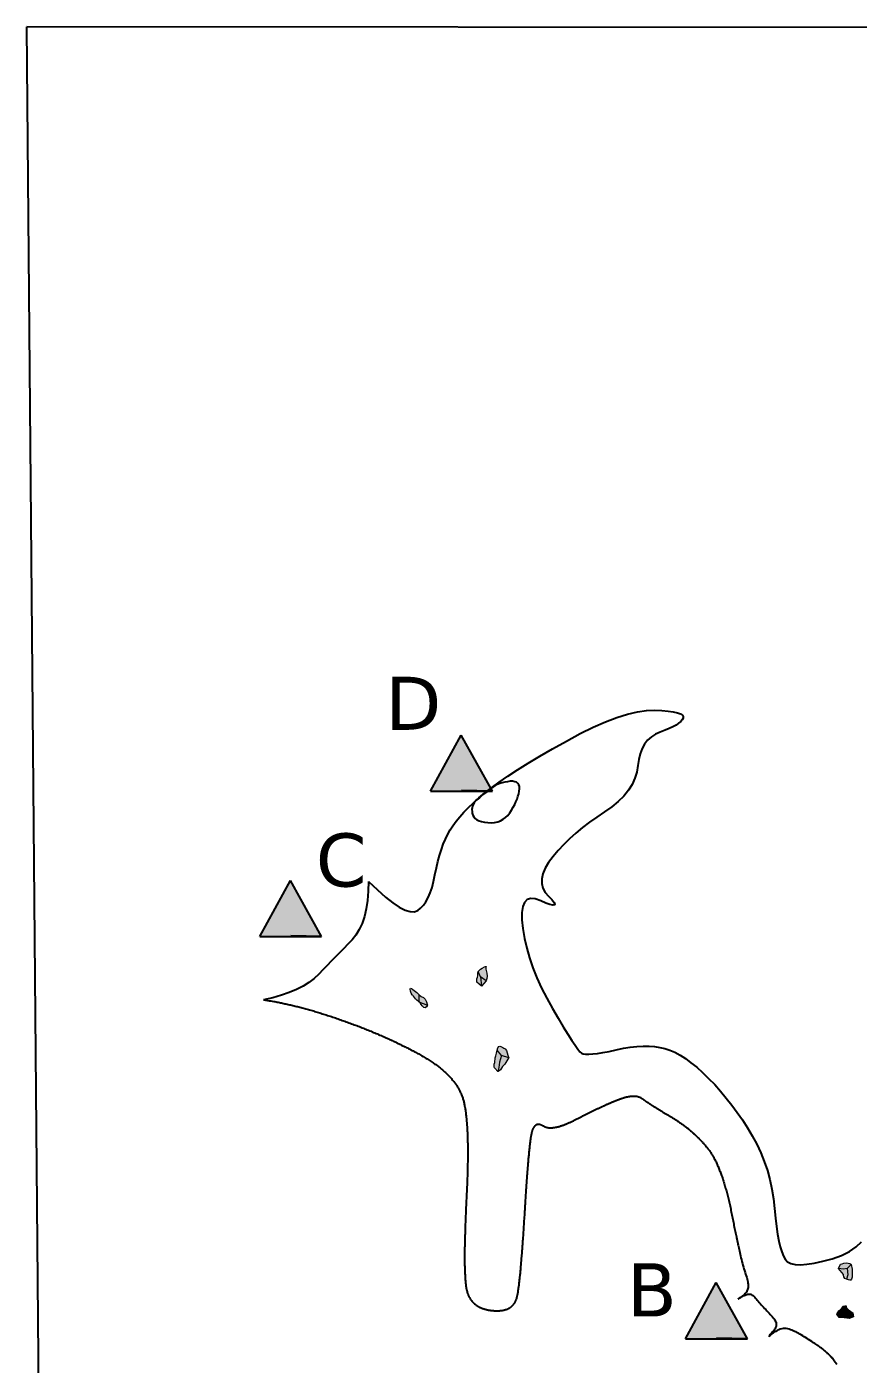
# Model space of a CAD drawing. Header units: metres. Extents: x -1178 to 134, y -250 to 398.
# Drawn here: x -965.2 to -871.3, y 247 to 398 of the extents above; entities that cross this region are included whole.
import ezdxf

# ---------------------------------------------------------------- set-up
doc = ezdxf.new("R2010")
doc.units = ezdxf.units.M
doc.header["$MEASUREMENT"] = 0
for name, color, linetype in [('Espace Papier - Cadre Visible', 250, 'Continuous'), ('Topo Dessin - Entrées', 250, 'Continuous'), ('Topo Dessin - Galeries', 10, 'Continuous'), ('Topo Dessin - Puits', 248, 'Continuous'), ('Topo Dessin - Spéléothèmes', 26, 'Continuous')]:
    doc.layers.add(name, color=color, linetype=linetype)
doc.styles.add('PUITS', font='WINGDNG3.TTF')
doc.linetypes.add('PUITS_2', pattern='A,0.6,["p",PUITS,S=1,R=0,X=-0.4,Y=0],0.6', length=1.2)
doc.linetypes.add('RESSAUT_1-', pattern='A,0.5,[137,SpeleoPuits.shx,S=1,R=0,X=0,Y=0],0.5', length=1)

# ---------------------------------------------------------------- blocks, each defined once
blk = doc.blocks.new('*U111')
at = {"layer": 'Topo Dessin - Spéléothèmes'}
h = blk.add_hatch(color=255, dxfattribs=at)
h.dxf.hatch_style = 2
edge = h.paths.add_edge_path()
edge.add_spline(control_points=[(-0.11, 1.18), (-0.53, 0.75), (-1.07, 0.53), (-1.18, 0.11), (-1.28, -0.32), (-1.28, -0.32), (-1.28, -0.64), (-1.28, -0.96), (-1.18, -1.07), (-0.53, -0.96), (0.11, -0.86), (0.86, -0.75), (0.86, -0.75), (0.86, -0.75), (1.39, -0.53), (1.71, -0.53), (2.03, -0.53), (2.25, -0.21), (2.25, -0.21), (2.25, -0.21), (2.57, 0.43), (2.57, 0.43), (2.57, 0.43), (2.25, 0.75), (1.82, 0.75), (1.39, 0.75), (1.18, 1.07), (0.75, 1.07), (0.32, 1.07), (-0.11, 1.18), (-0.11, 1.18)], knot_values=[0, 0, 0, 0, 1, 1, 1, 2, 2, 2, 3, 3, 3, 4, 4, 4, 5, 5, 5, 6, 6, 6, 7, 7, 7, 8, 8, 8, 9, 9, 9, 10, 10, 10, 10], degree=3, periodic=0)
at = {"layer": 'Topo Dessin - Spéléothèmes', "lineweight": 5}
for points in [[(0, 0), (-0.53, -0.96)], [(-0.11, 1.18), (0, 0), (1.07, 0.11), (1.93, 0.32), (2.57, 0.43)]]:
    blk.add_lwpolyline(points, dxfattribs=at)
at = {"layer": 'Topo Dessin - Spéléothèmes', "lineweight": 9}
blk.add_open_spline([(-0.11, 1.18), (-0.53, 0.75), (-1.07, 0.53), (-1.18, 0.11), (-1.28, -0.32), (-1.28, -0.32), (-1.28, -0.64), (-1.28, -0.96), (-1.18, -1.07), (-0.53, -0.96), (0.11, -0.86), (0.86, -0.75), (0.86, -0.75), (0.86, -0.75), (1.39, -0.53), (1.71, -0.53), (2.03, -0.53), (2.25, -0.21), (2.25, -0.21), (2.25, -0.21), (2.57, 0.43), (2.57, 0.43), (2.57, 0.43), (2.25, 0.75), (1.82, 0.75), (1.39, 0.75), (1.18, 1.07), (0.75, 1.07), (0.32, 1.07), (-0.11, 1.18), (-0.11, 1.18)], degree=3, knots=[0, 0, 0, 0, 1, 1, 1, 2, 2, 2, 3, 3, 3, 4, 4, 4, 5, 5, 5, 6, 6, 6, 7, 7, 7, 8, 8, 8, 9, 9, 9, 10, 10, 10, 10], dxfattribs=at)
blk = doc.blocks.new('*U112')
at = {"layer": 'Topo Dessin - Spéléothèmes'}
h = blk.add_hatch(color=255, dxfattribs=at)
h.dxf.hatch_style = 2
edge = h.paths.add_edge_path()
edge.add_spline(control_points=[(0.46, 1.38), (0.46, 1.38), (-0.39, 0.74), (-0.39, 0.31), (-0.39, -0.12), (-0.71, -0.97), (-0.71, -0.97), (-0.71, -0.97), (-0.93, -1.72), (-0.93, -1.72), (-0.93, -1.72), (-1.14, -2.26), (-0.82, -2.15), (-0.5, -2.04), (-0.07, -1.4), (-0.07, -1.4), (-0.07, -1.4), (0.03, -1.08), (0.25, -0.76), (0.46, -0.44), (0.57, 0.2), (0.57, 0.2), (0.57, 0.2), (0.89, 0.52), (1, 0.95), (1.1, 1.38), (0.46, 1.38), (0.46, 1.38)], knot_values=[0, 0, 0, 0, 1, 1, 1, 2, 2, 2, 3, 3, 3, 4, 4, 4, 5, 5, 5, 6, 6, 6, 7, 7, 7, 8, 8, 8, 9, 9, 9, 9], degree=3, periodic=0)
at = {"layer": 'Topo Dessin - Spéléothèmes', "lineweight": 5}
blk.add_lwpolyline([(-0.57, -0.56), (0.5, -0.1), (0.46, 1.38)], dxfattribs=at)
at = {"layer": 'Topo Dessin - Spéléothèmes', "lineweight": 9}
blk.add_open_spline([(0.46, 1.38), (0.46, 1.38), (-0.39, 0.74), (-0.39, 0.31), (-0.39, -0.12), (-0.71, -0.97), (-0.71, -0.97), (-0.71, -0.97), (-0.93, -1.72), (-0.93, -1.72), (-0.93, -1.72), (-1.14, -2.26), (-0.82, -2.15), (-0.5, -2.04), (-0.07, -1.4), (-0.07, -1.4), (-0.07, -1.4), (0.03, -1.08), (0.25, -0.76), (0.46, -0.44), (0.57, 0.2), (0.57, 0.2), (0.57, 0.2), (0.89, 0.52), (1, 0.95), (1.1, 1.38), (0.46, 1.38), (0.46, 1.38)], degree=3, knots=[0, 0, 0, 0, 1, 1, 1, 2, 2, 2, 3, 3, 3, 4, 4, 4, 5, 5, 5, 6, 6, 6, 7, 7, 7, 8, 8, 8, 9, 9, 9, 9], dxfattribs=at)
blk = doc.blocks.new('*U115')
at = {"layer": 'Topo Dessin - Spéléothèmes'}
h = blk.add_hatch(color=255, dxfattribs=at)
h.dxf.hatch_style = 2
edge = h.paths.add_edge_path()
edge.add_spline(control_points=[(-0.21, 0.75), (-0.21, 0.75), (-0.86, 0.32), (-0.86, 0.32), (-0.86, 0.32), (-0.96, -0.11), (-0.75, -0.53), (-0.53, -0.96), (-0.21, -1.28), (-0.21, -1.28), (-0.21, -1.28), (0.53, -1.28), (0.53, -1.28), (0.53, -1.28), (1.07, -0.21), (1.07, -0.21), (1.07, -0.21), (1.71, 0.11), (1.6, 0.53), (1.5, 0.96), (1.6, 1.28), (1.28, 1.28), (0.96, 1.28), (0.11, 0.86), (0.11, 0.86), (0.11, 0.86), (-0.21, 0.75), (-0.21, 0.75)], knot_values=[0, 0, 0, 0, 1, 1, 1, 2, 2, 2, 3, 3, 3, 4, 4, 4, 5, 5, 5, 6, 6, 6, 7, 7, 7, 8, 8, 8, 9, 9, 9, 9], degree=3, periodic=0)
at = {"layer": 'Topo Dessin - Spéléothèmes', "lineweight": 5}
for points in [[(-0.86, 0.32), (0, 0), (0.86, 0.43), (1.6, 0.53)], [(0, 0), (0.32, -0.53), (0.53, -1.28)]]:
    blk.add_lwpolyline(points, dxfattribs=at)
at = {"layer": 'Topo Dessin - Spéléothèmes', "lineweight": 9}
blk.add_open_spline([(-0.21, 0.75), (-0.21, 0.75), (-0.86, 0.32), (-0.86, 0.32), (-0.86, 0.32), (-0.96, -0.11), (-0.75, -0.53), (-0.53, -0.96), (-0.21, -1.28), (-0.21, -1.28), (-0.21, -1.28), (0.53, -1.28), (0.53, -1.28), (0.53, -1.28), (1.07, -0.21), (1.07, -0.21), (1.07, -0.21), (1.71, 0.11), (1.6, 0.53), (1.5, 0.96), (1.6, 1.28), (1.28, 1.28), (0.96, 1.28), (0.11, 0.86), (0.11, 0.86), (0.11, 0.86), (-0.21, 0.75), (-0.21, 0.75)], degree=3, knots=[0, 0, 0, 0, 1, 1, 1, 2, 2, 2, 3, 3, 3, 4, 4, 4, 5, 5, 5, 6, 6, 6, 7, 7, 7, 8, 8, 8, 9, 9, 9, 9], dxfattribs=at)
blk = doc.blocks.new('*U118')
at = {"layer": 'Topo Dessin - Spéléothèmes'}
h = blk.add_hatch(color=255, dxfattribs=at)
h.dxf.hatch_style = 2
edge = h.paths.add_edge_path()
edge.add_spline(control_points=[(0.21, 1.07), (-0.21, 1.07), (-0.86, 0.86), (-1.28, 0.43), (-1.71, 0), (-2.14, 0.43), (-1.71, 0), (-1.28, -0.43), (-0.96, -0.64), (-0.64, -0.64), (-0.32, -0.64), (-0.11, -0.43), (0.21, -0.43), (0.53, -0.43), (0.96, -0.21), (0.96, -0.21), (0.96, -0.21), (1.28, 0.75), (1.28, 0.75), (1.28, 0.75), (0.21, 1.07), (0.21, 1.07)], knot_values=[0, 0, 0, 0, 1, 1, 1, 2, 2, 2, 3, 3, 3, 4, 4, 4, 5, 5, 5, 6, 6, 6, 7, 7, 7, 7], degree=3, periodic=0)
at = {"layer": 'Topo Dessin - Spéléothèmes', "lineweight": 5}
for points in [[(0.21, 1.07), (0, 0), (-0.64, -0.64)], [(0, 0), (1.28, 0.75)]]:
    blk.add_lwpolyline(points, dxfattribs=at)
at = {"layer": 'Topo Dessin - Spéléothèmes', "color": 0, "lineweight": 5}
blk.add_lwpolyline([(0, 0), (0, 0)], dxfattribs=at)
at = {"layer": 'Topo Dessin - Spéléothèmes', "lineweight": 9}
blk.add_open_spline([(0.21, 1.07), (-0.21, 1.07), (-0.86, 0.86), (-1.28, 0.43), (-1.71, 0), (-2.14, 0.43), (-1.71, 0), (-1.28, -0.43), (-0.96, -0.64), (-0.64, -0.64), (-0.32, -0.64), (-0.11, -0.43), (0.21, -0.43), (0.53, -0.43), (0.96, -0.21), (0.96, -0.21), (0.96, -0.21), (1.28, 0.75), (1.28, 0.75), (1.28, 0.75), (0.21, 1.07), (0.21, 1.07)], degree=3, knots=[0, 0, 0, 0, 1, 1, 1, 2, 2, 2, 3, 3, 3, 4, 4, 4, 5, 5, 5, 6, 6, 6, 7, 7, 7, 7], dxfattribs=at)
blk = doc.blocks.new('*U121')
at = {"layer": 'Topo Dessin - Spéléothèmes'}
h = blk.add_hatch(color=255, dxfattribs=at)
h.dxf.hatch_style = 2
edge = h.paths.add_edge_path()
edge.add_spline(control_points=[(-0.43, 1.39), (-0.43, 1.39), (-0.53, 0.64), (-0.75, 0.21), (-0.96, -0.21), (-1.18, 0.21), (-0.96, -0.21), (-0.75, -0.64), (-0.43, -0.43), (-0.11, -0.64), (0.21, -0.86), (0.75, -0.86), (0.75, -0.86), (0.75, -0.86), (1.07, -0.32), (1.07, -0.32), (1.07, -0.32), (0.86, 0.43), (0.86, 0.43), (0.86, 0.43), (0.64, 1.18), (0.64, 1.18), (0.64, 1.18), (0.11, 1.71), (0.11, 1.71), (0.11, 1.71), (-0.43, 1.39), (-0.43, 1.39)], knot_values=[0, 0, 0, 0, 1, 1, 1, 2, 2, 2, 3, 3, 3, 4, 4, 4, 5, 5, 5, 6, 6, 6, 7, 7, 7, 8, 8, 8, 9, 9, 9, 9], degree=3, periodic=0)
at = {"layer": 'Topo Dessin - Spéléothèmes', "lineweight": 5}
for points in [[(-0.75, 0.21), (0, 0), (0.86, 0.43)], [(0, 0), (0.75, -0.86)]]:
    blk.add_lwpolyline(points, dxfattribs=at)
at = {"layer": 'Topo Dessin - Spéléothèmes', "lineweight": 9}
blk.add_open_spline([(-0.43, 1.39), (-0.43, 1.39), (-0.53, 0.64), (-0.75, 0.21), (-0.96, -0.21), (-1.18, 0.21), (-0.96, -0.21), (-0.75, -0.64), (-0.43, -0.43), (-0.11, -0.64), (0.21, -0.86), (0.75, -0.86), (0.75, -0.86), (0.75, -0.86), (1.07, -0.32), (1.07, -0.32), (1.07, -0.32), (0.86, 0.43), (0.86, 0.43), (0.86, 0.43), (0.64, 1.18), (0.64, 1.18), (0.64, 1.18), (0.11, 1.71), (0.11, 1.71), (0.11, 1.71), (-0.43, 1.39), (-0.43, 1.39)], degree=3, knots=[0, 0, 0, 0, 1, 1, 1, 2, 2, 2, 3, 3, 3, 4, 4, 4, 5, 5, 5, 6, 6, 6, 7, 7, 7, 8, 8, 8, 9, 9, 9, 9], dxfattribs=at)

msp = doc.modelspace()

# ---------------------------------------------------------------- hatches: boundary and pattern name
at = {"layer": 'Topo Dessin - Entrées'}
h = msp.add_hatch(color=256, dxfattribs=at)
h.dxf.hatch_style = 1
h.paths.add_polyline_path([(-919.59, 311.69), (-912.59, 311.69), (-916.12, 318.02)])
h = msp.add_hatch(color=256, dxfattribs=at)
h.dxf.hatch_style = 1
h.paths.add_polyline_path([(-938.88, 295.28), (-931.88, 295.28), (-935.41, 301.61)])
h = msp.add_hatch(color=256, dxfattribs=at)
h.dxf.hatch_style = 1
h.paths.add_polyline_path([(-890.8, 249.87), (-883.8, 249.87), (-887.32, 256.2)])

# ---------------------------------------------------------------- linework, layer by layer
at = {"layer": 'Espace Papier - Cadre Visible'}
for p in [(-963.06, 154.29), (-660.49, 397.75)]:
    msp.add_line(p, (-965.19, 398.02), dxfattribs=at)
at = {"layer": 'Topo Dessin - Entrées'}
for p, q in [((-919.59, 311.69), (-916.12, 318.02)), ((-912.59, 311.69), (-916.12, 318.02)), ((-919.59, 311.69), (-912.59, 311.69)), ((-912.59, 311.69), (-916.09, 311.77)), ((-938.88, 295.28), (-935.41, 301.61)), ((-931.88, 295.28), (-935.41, 301.61)), ((-938.88, 295.28), (-931.88, 295.28)), ((-931.88, 295.28), (-935.38, 295.36)), ((-890.8, 249.87), (-887.32, 256.2)), ((-883.8, 249.87), (-887.32, 256.2)), ((-890.8, 249.87), (-883.8, 249.87)), ((-883.8, 249.87), (-887.3, 249.94))]:
    msp.add_line(p, q, dxfattribs=at)
at = {"layer": 'Topo Dessin - Galeries'}
for points in [[(-926.59, 301.51), (-925.59, 300.55), (-924.68, 299.74), (-923.85, 299.1), (-923.11, 298.61), (-922.46, 298.28), (-921.9, 298.1), (-921.42, 298.09), (-921.03, 298.23), (-920.7, 298.48), (-920.39, 298.81), (-920.11, 299.21), (-919.85, 299.68), (-919.62, 300.22), (-919.41, 300.83), (-919.23, 301.51), (-919.08, 302.26), (-918.92, 303.03), (-918.76, 303.76), (-918.57, 304.45), (-918.36, 305.11), (-918.14, 305.72), (-917.9, 306.29), (-917.64, 306.83), (-917.37, 307.32), (-917.06, 307.8), (-916.7, 308.3), (-916.29, 308.8), (-915.82, 309.32), (-915.31, 309.85), (-914.74, 310.39), (-914.12, 310.94), (-913.45, 311.5), (-912.7, 312.09), (-911.84, 312.72), (-910.86, 313.39), (-909.76, 314.1), (-908.55, 314.85), (-907.23, 315.65), (-905.79, 316.48), (-904.24, 317.36), (-902.67, 318.2), (-901.2, 318.93), (-899.82, 319.53), (-898.53, 320.03), (-897.33, 320.4), (-896.21, 320.66), (-895.2, 320.8), (-894.27, 320.83), (-893.44, 320.79), (-892.74, 320.73), (-892.16, 320.65), (-891.69, 320.55), (-891.35, 320.43), (-891.13, 320.29), (-891.03, 320.13), (-891.05, 319.95), (-891.16, 319.76), (-891.33, 319.56), (-891.56, 319.37), (-891.85, 319.17), (-892.21, 318.98), (-892.62, 318.78), (-893.1, 318.57), (-893.63, 318.37), (-894.17, 318.13), (-894.64, 317.83), (-895.06, 317.45), (-895.4, 317.01), (-895.69, 316.51), (-895.91, 315.93), (-896.07, 315.29), (-896.16, 314.59), (-896.27, 313.86), (-896.49, 313.15), (-896.81, 312.46), (-897.23, 311.8), (-897.76, 311.15), (-898.38, 310.53), (-899.11, 309.93), (-899.95, 309.35), (-900.81, 308.78), (-901.64, 308.19), (-902.42, 307.58), (-903.17, 306.96), (-903.87, 306.32), (-904.54, 305.66), (-905.17, 304.99), (-905.75, 304.31), (-906.26, 303.63), (-906.64, 302.99), (-906.89, 302.38), (-907.02, 301.8), (-907.02, 301.26), (-906.89, 300.75), (-906.64, 300.27), (-906.26, 299.83), (-905.89, 299.45), (-905.65, 299.16), (-905.55, 298.96), (-905.6, 298.85), (-905.78, 298.84), (-906.09, 298.91), (-906.55, 299.07), (-907.14, 299.33), (-907.75, 299.54), (-908.26, 299.58), (-908.67, 299.45), (-908.97, 299.14), (-909.17, 298.66), (-909.27, 298), (-909.27, 297.18), (-909.16, 296.18), (-908.97, 295.08), (-908.72, 293.98), (-908.4, 292.87), (-908.01, 291.75), (-907.56, 290.61), (-907.04, 289.47), (-906.46, 288.32), (-905.82, 287.16), (-905.17, 286.06), (-904.59, 285.09), (-904.08, 284.26), (-903.64, 283.56), (-903.26, 283), (-902.95, 282.57), (-902.71, 282.28), (-902.53, 282.11), (-902.35, 282.04), (-902.08, 282), (-901.72, 281.99), (-901.27, 282.02), (-900.74, 282.08), (-900.12, 282.18), (-899.41, 282.32), (-898.62, 282.49), (-897.8, 282.66), (-897.02, 282.79), (-896.28, 282.87), (-895.57, 282.91), (-894.9, 282.91), (-894.27, 282.86), (-893.67, 282.77), (-893.11, 282.64), (-892.56, 282.46), (-891.99, 282.21), (-891.4, 281.89), (-890.8, 281.5), (-890.17, 281.04), (-889.52, 280.52), (-888.86, 279.93), (-888.17, 279.27), (-887.49, 278.56), (-886.82, 277.82), (-886.18, 277.05), (-885.55, 276.25), (-884.95, 275.43), (-884.36, 274.57), (-883.8, 273.69), (-883.25, 272.77), (-882.74, 271.83), (-882.29, 270.86), (-881.89, 269.87), (-881.54, 268.86), (-881.26, 267.83), (-881.02, 266.76), (-880.85, 265.68), (-880.72, 264.57), (-880.62, 263.5), (-880.51, 262.54), (-880.38, 261.67), (-880.24, 260.9), (-880.08, 260.23), (-879.91, 259.67), (-879.72, 259.2), (-879.53, 258.84), (-879.26, 258.56), (-878.89, 258.37), (-878.39, 258.25), (-877.79, 258.22), (-877.07, 258.27), (-876.24, 258.4), (-875.29, 258.61), (-874.22, 258.9), (-873.18, 259.27), (-872.27, 259.71), (-871.52, 260.23), (-870.91, 260.82)], [(-938.45, 288.14), (-938.23, 288.1), (-938.01, 288.07), (-937.81, 288.04), (-937.63, 288.01), (-937.46, 287.98), (-937.3, 287.95), (-937.16, 287.93), (-937.03, 287.9), (-936.91, 287.88), (-936.79, 287.86), (-936.66, 287.83), (-936.54, 287.81), (-936.41, 287.78), (-936.29, 287.76), (-936.16, 287.73), (-936.04, 287.7), (-935.91, 287.68), (-935.78, 287.65), (-935.65, 287.62), (-935.52, 287.59), (-935.4, 287.56), (-935.26, 287.53), (-935.13, 287.5), (-935, 287.46), (-934.87, 287.43), (-934.74, 287.4), (-934.61, 287.37), (-934.47, 287.33), (-934.34, 287.3), (-934.2, 287.26), (-934.07, 287.23), (-933.93, 287.19), (-933.79, 287.15), (-933.66, 287.11), (-933.52, 287.08), (-933.38, 287.04), (-933.24, 287), (-933.1, 286.96), (-932.96, 286.92), (-932.82, 286.88), (-932.68, 286.83), (-932.53, 286.79), (-932.39, 286.75), (-932.25, 286.7), (-932.1, 286.66), (-931.96, 286.62), (-931.81, 286.57), (-931.67, 286.52), (-931.52, 286.48), (-931.37, 286.43), (-931.22, 286.38), (-931.07, 286.34), (-930.93, 286.29), (-930.78, 286.24), (-930.63, 286.19), (-930.47, 286.14), (-930.32, 286.09), (-930.17, 286.03), (-930.02, 285.98), (-929.87, 285.93), (-929.72, 285.88), (-929.56, 285.82), (-929.41, 285.77), (-929.26, 285.72), (-929.11, 285.66), (-928.96, 285.61), (-928.81, 285.55), (-928.65, 285.5), (-928.5, 285.44), (-928.36, 285.39), (-928.21, 285.33), (-928.06, 285.27), (-927.91, 285.22), (-927.76, 285.16), (-927.61, 285.11), (-927.47, 285.05), (-927.32, 284.99), (-927.17, 284.93), (-927.03, 284.88), (-926.88, 284.82), (-926.74, 284.76), (-926.59, 284.7), (-926.45, 284.64), (-926.3, 284.58), (-926.16, 284.52), (-926.02, 284.46), (-925.88, 284.4), (-925.73, 284.34), (-925.59, 284.28), (-925.45, 284.22), (-925.31, 284.16), (-925.17, 284.1), (-925.03, 284.04), (-924.89, 283.98), (-924.75, 283.92), (-924.61, 283.86), (-924.47, 283.79), (-924.34, 283.73), (-924.2, 283.67), (-924.06, 283.61), (-923.93, 283.54), (-923.79, 283.48), (-923.66, 283.42), (-923.52, 283.35), (-923.39, 283.29), (-923.25, 283.22), (-923.12, 283.16), (-922.98, 283.09), (-922.85, 283.03), (-922.72, 282.96), (-922.59, 282.9), (-922.46, 282.83), (-922.32, 282.77), (-922.19, 282.7), (-922.06, 282.63), (-921.93, 282.57), (-921.8, 282.5), (-921.67, 282.43), (-921.55, 282.36), (-921.42, 282.3), (-921.29, 282.23), (-921.16, 282.16), (-921.04, 282.09), (-920.91, 282.02), (-920.79, 281.95), (-920.67, 281.88), (-920.55, 281.81), (-920.43, 281.74), (-920.31, 281.67), (-920.19, 281.6), (-920.07, 281.53), (-919.96, 281.46), (-919.84, 281.39), (-919.73, 281.32), (-919.62, 281.25), (-919.51, 281.18), (-919.41, 281.11), (-919.3, 281.03), (-919.2, 280.96), (-919.09, 280.89), (-918.99, 280.82), (-918.89, 280.74), (-918.8, 280.67), (-918.7, 280.6), (-918.61, 280.52), (-918.51, 280.45), (-918.42, 280.38), (-918.33, 280.3), (-918.24, 280.23), (-918.15, 280.15), (-918.07, 280.08), (-917.99, 280), (-917.9, 279.93), (-917.82, 279.85), (-917.74, 279.78), (-917.66, 279.7), (-917.59, 279.62), (-917.51, 279.55), (-917.44, 279.47), (-917.37, 279.39), (-917.3, 279.32), (-917.23, 279.24), (-917.16, 279.16), (-917.1, 279.08), (-917.03, 279), (-916.97, 278.93), (-916.91, 278.85), (-916.85, 278.77), (-916.79, 278.69), (-916.74, 278.61), (-916.68, 278.53), (-916.63, 278.45), (-916.58, 278.37), (-916.53, 278.29), (-916.48, 278.21), (-916.43, 278.13), (-916.38, 278.05), (-916.34, 277.97), (-916.3, 277.89), (-916.26, 277.81), (-916.22, 277.72), (-916.18, 277.64), (-916.14, 277.56), (-916.11, 277.48), (-916.07, 277.4), (-916.04, 277.31), (-916.01, 277.22), (-915.98, 277.14), (-915.95, 277.05), (-915.92, 276.96), (-915.9, 276.86), (-915.87, 276.77), (-915.84, 276.67), (-915.82, 276.57), (-915.8, 276.47), (-915.77, 276.37), (-915.75, 276.26), (-915.73, 276.15), (-915.71, 276.04), (-915.69, 275.92), (-915.67, 275.8), (-915.65, 275.68), (-915.63, 275.55), (-915.61, 275.43), (-915.59, 275.3), (-915.58, 275.16), (-915.56, 275.03), (-915.55, 274.89), (-915.53, 274.75), (-915.52, 274.6), (-915.51, 274.45), (-915.49, 274.3), (-915.48, 274.15), (-915.47, 273.99), (-915.46, 273.83), (-915.45, 273.67), (-915.44, 273.51), (-915.43, 273.34), (-915.42, 273.17), (-915.41, 273), (-915.41, 272.82), (-915.4, 272.64), (-915.4, 272.46), (-915.39, 272.28), (-915.39, 272.09), (-915.38, 271.9), (-915.38, 271.7), (-915.38, 271.51), (-915.38, 271.31), (-915.38, 271.11), (-915.38, 270.9), (-915.38, 270.69), (-915.38, 270.48), (-915.38, 270.27), (-915.38, 270.06), (-915.38, 269.84), (-915.39, 269.61), (-915.39, 269.39), (-915.4, 269.16), (-915.4, 268.93), (-915.41, 268.7), (-915.42, 268.46), (-915.42, 268.22), (-915.43, 267.98), (-915.44, 267.74), (-915.45, 267.49), (-915.46, 267.24), (-915.47, 266.99), (-915.48, 266.73), (-915.49, 266.48), (-915.51, 266.22), (-915.52, 265.97), (-915.53, 265.72), (-915.54, 265.46), (-915.55, 265.21), (-915.57, 264.95), (-915.58, 264.7), (-915.59, 264.45), (-915.6, 264.21), (-915.61, 263.97), (-915.62, 263.73), (-915.63, 263.49), (-915.64, 263.26), (-915.65, 263.03), (-915.66, 262.8), (-915.66, 262.58), (-915.67, 262.36), (-915.68, 262.14), (-915.69, 261.93), (-915.69, 261.71), (-915.7, 261.51), (-915.7, 261.3), (-915.71, 261.1), (-915.71, 260.9), (-915.72, 260.71), (-915.72, 260.51), (-915.72, 260.32), (-915.73, 260.14), (-915.73, 259.96), (-915.73, 259.78), (-915.73, 259.6), (-915.73, 259.43), (-915.73, 259.26), (-915.73, 259.09), (-915.73, 258.93), (-915.73, 258.76), (-915.73, 258.61), (-915.73, 258.45), (-915.73, 258.3), (-915.73, 258.15), (-915.72, 258.01), (-915.72, 257.87), (-915.72, 257.73), (-915.71, 257.59), (-915.71, 257.46), (-915.7, 257.33), (-915.7, 257.2), (-915.69, 257.08), (-915.69, 256.96), (-915.68, 256.84), (-915.67, 256.73), (-915.66, 256.62), (-915.66, 256.51), (-915.65, 256.41), (-915.64, 256.31), (-915.63, 256.21), (-915.62, 256.11), (-915.61, 256.02), (-915.6, 255.93), (-915.59, 255.85), (-915.58, 255.76), (-915.57, 255.69), (-915.55, 255.61), (-915.54, 255.53), (-915.53, 255.46), (-915.51, 255.39), (-915.5, 255.32), (-915.48, 255.26), (-915.46, 255.19), (-915.45, 255.13), (-915.43, 255.07), (-915.41, 255.01), (-915.39, 254.95), (-915.37, 254.89), (-915.35, 254.83), (-915.32, 254.78), (-915.3, 254.72), (-915.27, 254.67), (-915.25, 254.61), (-915.22, 254.56), (-915.19, 254.51), (-915.16, 254.46), (-915.13, 254.41), (-915.1, 254.36), (-915.07, 254.31), (-915.04, 254.26), (-915, 254.21), (-914.97, 254.17), (-914.93, 254.12), (-914.89, 254.08), (-914.86, 254.04), (-914.82, 253.99), (-914.78, 253.95), (-914.74, 253.91), (-914.69, 253.87), (-914.65, 253.83), (-914.61, 253.8), (-914.56, 253.76), (-914.52, 253.72), (-914.47, 253.69), (-914.42, 253.65), (-914.37, 253.62), (-914.32, 253.59), (-914.27, 253.56), (-914.22, 253.53), (-914.17, 253.5), (-914.11, 253.47), (-914.06, 253.44), (-914, 253.41), (-913.95, 253.39), (-913.89, 253.36), (-913.83, 253.34), (-913.77, 253.31), (-913.71, 253.29), (-913.65, 253.27), (-913.59, 253.25), (-913.52, 253.23), (-913.46, 253.21), (-913.39, 253.19), (-913.33, 253.17), (-913.26, 253.16), (-913.19, 253.14), (-913.12, 253.13), (-913.05, 253.11), (-912.98, 253.1), (-912.91, 253.09), (-912.83, 253.08), (-912.76, 253.07), (-912.69, 253.06), (-912.61, 253.05), (-912.54, 253.04), (-912.47, 253.04), (-912.4, 253.03), (-912.32, 253.03), (-912.25, 253.02), (-912.18, 253.02), (-912.11, 253.02), (-912.04, 253.02), (-911.97, 253.02), (-911.9, 253.02), (-911.84, 253.03), (-911.77, 253.03), (-911.71, 253.04), (-911.64, 253.04), (-911.58, 253.05), (-911.52, 253.06), (-911.46, 253.07), (-911.4, 253.08), (-911.34, 253.09), (-911.29, 253.1), (-911.23, 253.12), (-911.18, 253.13), (-911.12, 253.15), (-911.07, 253.16), (-911.02, 253.18), (-910.97, 253.2), (-910.92, 253.22), (-910.87, 253.24), (-910.82, 253.26), (-910.77, 253.29), (-910.73, 253.31), (-910.68, 253.33), (-910.64, 253.36), (-910.59, 253.39), (-910.55, 253.42), (-910.51, 253.45), (-910.47, 253.48), (-910.43, 253.51), (-910.4, 253.54), (-910.36, 253.57), (-910.32, 253.61), (-910.29, 253.64), (-910.25, 253.68), (-910.22, 253.72), (-910.19, 253.76), (-910.16, 253.8), (-910.13, 253.84), (-910.1, 253.88), (-910.07, 253.92), (-910.05, 253.96), (-910.02, 254.01), (-910, 254.06), (-909.97, 254.1), (-909.95, 254.15), (-909.93, 254.2), (-909.91, 254.25), (-909.89, 254.3), (-909.87, 254.35), (-909.85, 254.41), (-909.84, 254.46), (-909.82, 254.52), (-909.81, 254.58), (-909.79, 254.63), (-909.78, 254.7), (-909.76, 254.76), (-909.75, 254.82), (-909.74, 254.89), (-909.73, 254.96), (-909.71, 255.03), (-909.7, 255.1), (-909.69, 255.18), (-909.68, 255.26), (-909.67, 255.34), (-909.65, 255.42), (-909.64, 255.51), (-909.63, 255.6), (-909.62, 255.69), (-909.6, 255.79), (-909.59, 255.88), (-909.58, 255.98), (-909.57, 256.09), (-909.56, 256.19), (-909.54, 256.3), (-909.53, 256.41), (-909.52, 256.52), (-909.51, 256.64), (-909.49, 256.75), (-909.48, 256.87), (-909.47, 257), (-909.45, 257.12), (-909.44, 257.25), (-909.43, 257.38), (-909.42, 257.52), (-909.4, 257.65), (-909.39, 257.79), (-909.38, 257.93), (-909.37, 258.08), (-909.35, 258.22), (-909.34, 258.37), (-909.33, 258.53), (-909.31, 258.68), (-909.3, 258.84), (-909.29, 259), (-909.28, 259.16), (-909.26, 259.33), (-909.25, 259.49), (-909.24, 259.66), (-909.22, 259.84), (-909.21, 260.01), (-909.2, 260.19), (-909.18, 260.37), (-909.17, 260.55), (-909.16, 260.74), (-909.14, 260.93), (-909.13, 261.12), (-909.12, 261.31), (-909.1, 261.51), (-909.09, 261.71), (-909.08, 261.91), (-909.06, 262.12), (-909.05, 262.32), (-909.03, 262.53), (-909.02, 262.75), (-909.01, 262.96), (-908.99, 263.18), (-908.98, 263.39), (-908.97, 263.61), (-908.95, 263.82), (-908.94, 264.04), (-908.93, 264.26), (-908.91, 264.47), (-908.9, 264.69), (-908.89, 264.9), (-908.87, 265.11), (-908.86, 265.32), (-908.84, 265.53), (-908.83, 265.73), (-908.82, 265.94), (-908.81, 266.13), (-908.79, 266.33), (-908.78, 266.52), (-908.77, 266.71), (-908.75, 266.9), (-908.74, 267.09), (-908.73, 267.27), (-908.71, 267.45), (-908.7, 267.63), (-908.69, 267.8), (-908.68, 267.97), (-908.66, 268.14), (-908.65, 268.31), (-908.64, 268.47), (-908.63, 268.63), (-908.62, 268.79), (-908.6, 268.94), (-908.59, 269.1), (-908.58, 269.25), (-908.57, 269.4), (-908.55, 269.54), (-908.54, 269.68), (-908.53, 269.82), (-908.52, 269.96), (-908.51, 270.09), (-908.5, 270.23), (-908.48, 270.35), (-908.47, 270.48), (-908.46, 270.6), (-908.45, 270.72), (-908.44, 270.84), (-908.43, 270.96), (-908.42, 271.07), (-908.41, 271.18), (-908.39, 271.29), (-908.38, 271.39), (-908.37, 271.49), (-908.36, 271.59), (-908.35, 271.69), (-908.34, 271.78), (-908.33, 271.88), (-908.32, 271.96), (-908.31, 272.05), (-908.3, 272.13), (-908.29, 272.21), (-908.28, 272.29), (-908.27, 272.37), (-908.26, 272.44), (-908.25, 272.51), (-908.24, 272.58), (-908.23, 272.64), (-908.22, 272.71), (-908.2, 272.77), (-908.19, 272.83), (-908.18, 272.88), (-908.17, 272.94), (-908.16, 272.99), (-908.15, 273.04), (-908.14, 273.09), (-908.13, 273.14), (-908.12, 273.19), (-908.1, 273.23), (-908.09, 273.28), (-908.08, 273.32), (-908.06, 273.37), (-908.05, 273.41), (-908.04, 273.45), (-908.02, 273.49), (-908.01, 273.52), (-907.99, 273.56), (-907.98, 273.6), (-907.96, 273.63), (-907.94, 273.66), (-907.93, 273.69), (-907.91, 273.73), (-907.89, 273.75), (-907.88, 273.78), (-907.86, 273.81), (-907.84, 273.84), (-907.82, 273.86), (-907.8, 273.88), (-907.78, 273.91), (-907.76, 273.93), (-907.74, 273.95), (-907.72, 273.97), (-907.7, 273.98), (-907.68, 274), (-907.66, 274.01), (-907.64, 274.03), (-907.62, 274.04), (-907.6, 274.05), (-907.57, 274.06), (-907.55, 274.07), (-907.53, 274.08), (-907.5, 274.08), (-907.48, 274.09), (-907.46, 274.09), (-907.43, 274.1), (-907.41, 274.1), (-907.38, 274.1), (-907.35, 274.1), (-907.33, 274.1), (-907.3, 274.09), (-907.28, 274.09), (-907.25, 274.08), (-907.22, 274.08), (-907.19, 274.07), (-907.17, 274.06), (-907.14, 274.05), (-907.11, 274.04), (-907.08, 274.03), (-907.05, 274.01), (-907.02, 274), (-906.99, 273.98), (-906.96, 273.96), (-906.93, 273.95), (-906.9, 273.93), (-906.87, 273.91), (-906.83, 273.9), (-906.8, 273.88), (-906.77, 273.86), (-906.73, 273.84), (-906.7, 273.83), (-906.66, 273.81), (-906.62, 273.79), (-906.59, 273.78), (-906.55, 273.77), (-906.51, 273.76), (-906.47, 273.74), (-906.43, 273.73), (-906.39, 273.73), (-906.34, 273.72), (-906.3, 273.71), (-906.26, 273.7), (-906.21, 273.7), (-906.17, 273.7), (-906.12, 273.69), (-906.07, 273.69), (-906.02, 273.69), (-905.98, 273.69), (-905.93, 273.69), (-905.88, 273.69), (-905.82, 273.7), (-905.77, 273.7), (-905.72, 273.71), (-905.67, 273.71), (-905.61, 273.72), (-905.56, 273.73), (-905.5, 273.74), (-905.44, 273.75), (-905.39, 273.76), (-905.33, 273.77), (-905.27, 273.79), (-905.21, 273.8), (-905.15, 273.81), (-905.09, 273.83), (-905.02, 273.85), (-904.96, 273.87), (-904.9, 273.89), (-904.83, 273.91), (-904.77, 273.93), (-904.7, 273.95), (-904.63, 273.97), (-904.56, 274), (-904.5, 274.02), (-904.43, 274.05), (-904.36, 274.08), (-904.28, 274.11), (-904.21, 274.14), (-904.14, 274.17), (-904.07, 274.2), (-903.99, 274.23), (-903.92, 274.27), (-903.84, 274.3), (-903.76, 274.34), (-903.69, 274.37), (-903.61, 274.41), (-903.53, 274.45), (-903.45, 274.49), (-903.37, 274.53), (-903.29, 274.57), (-903.21, 274.61), (-903.13, 274.65), (-903.05, 274.69), (-902.96, 274.73), (-902.88, 274.78), (-902.8, 274.82), (-902.72, 274.86), (-902.64, 274.9), (-902.56, 274.94), (-902.48, 274.98), (-902.4, 275.02), (-902.32, 275.06), (-902.24, 275.1), (-902.16, 275.14), (-902.08, 275.18), (-902, 275.22), (-901.93, 275.26), (-901.85, 275.3), (-901.77, 275.34), (-901.69, 275.38), (-901.62, 275.42), (-901.54, 275.45), (-901.46, 275.49), (-901.39, 275.53), (-901.31, 275.57), (-901.24, 275.6), (-901.16, 275.64), (-901.09, 275.67), (-901.01, 275.71), (-900.94, 275.75), (-900.86, 275.78), (-900.79, 275.82), (-900.72, 275.85), (-900.65, 275.88), (-900.57, 275.92), (-900.5, 275.95), (-900.43, 275.99), (-900.36, 276.02), (-900.29, 276.05), (-900.21, 276.08), (-900.14, 276.12), (-900.07, 276.15), (-900, 276.18), (-899.93, 276.21), (-899.86, 276.24), (-899.8, 276.27), (-899.73, 276.31), (-899.66, 276.34), (-899.59, 276.37), (-899.52, 276.4), (-899.45, 276.43), (-899.39, 276.46), (-899.32, 276.48), (-899.25, 276.51), (-899.19, 276.54), (-899.12, 276.57), (-899.06, 276.6), (-898.99, 276.63), (-898.92, 276.65), (-898.86, 276.68), (-898.8, 276.71), (-898.73, 276.73), (-898.67, 276.76), (-898.6, 276.78), (-898.54, 276.81), (-898.48, 276.83), (-898.42, 276.86), (-898.36, 276.88), (-898.3, 276.9), (-898.23, 276.93), (-898.17, 276.95), (-898.12, 276.97), (-898.06, 276.99), (-898, 277.01), (-897.94, 277.03), (-897.88, 277.05), (-897.83, 277.06), (-897.77, 277.08), (-897.72, 277.1), (-897.66, 277.11), (-897.61, 277.13), (-897.55, 277.14), (-897.5, 277.15), (-897.45, 277.17), (-897.4, 277.18), (-897.35, 277.19), (-897.3, 277.2), (-897.25, 277.21), (-897.2, 277.22), (-897.15, 277.23), (-897.1, 277.23), (-897.05, 277.24), (-897.01, 277.25), (-896.96, 277.25), (-896.91, 277.26), (-896.87, 277.26), (-896.82, 277.27), (-896.78, 277.27), (-896.74, 277.27), (-896.69, 277.27), (-896.65, 277.27), (-896.61, 277.27), (-896.57, 277.27), (-896.53, 277.27), (-896.49, 277.27), (-896.45, 277.26), (-896.41, 277.26), (-896.37, 277.25), (-896.33, 277.25), (-896.3, 277.24), (-896.26, 277.24), (-896.22, 277.23), (-896.19, 277.22), (-896.15, 277.21), (-896.12, 277.2), (-896.09, 277.19), (-896.05, 277.18), (-896.02, 277.17), (-895.99, 277.16), (-895.96, 277.15), (-895.93, 277.13), (-895.9, 277.12), (-895.87, 277.1), (-895.84, 277.09), (-895.81, 277.07), (-895.78, 277.05), (-895.75, 277.04), (-895.73, 277.02), (-895.7, 277), (-895.67, 276.98), (-895.64, 276.96), (-895.61, 276.94), (-895.58, 276.92), (-895.55, 276.9), (-895.52, 276.87), (-895.49, 276.85), (-895.46, 276.83), (-895.43, 276.81), (-895.39, 276.78), (-895.36, 276.76), (-895.33, 276.73), (-895.29, 276.71), (-895.25, 276.68), (-895.22, 276.66), (-895.18, 276.63), (-895.14, 276.61), (-895.1, 276.58), (-895.06, 276.55), (-895.02, 276.53), (-894.98, 276.5), (-894.93, 276.47), (-894.89, 276.44), (-894.85, 276.41), (-894.8, 276.38), (-894.75, 276.35), (-894.71, 276.32), (-894.66, 276.29), (-894.61, 276.26), (-894.56, 276.23), (-894.51, 276.2), (-894.46, 276.16), (-894.41, 276.13), (-894.36, 276.1), (-894.3, 276.06), (-894.25, 276.03), (-894.19, 276), (-894.14, 275.96), (-894.08, 275.93), (-894.02, 275.89), (-893.97, 275.86), (-893.91, 275.82), (-893.85, 275.78), (-893.79, 275.75), (-893.73, 275.71), (-893.66, 275.67), (-893.6, 275.63), (-893.54, 275.59), (-893.47, 275.55), (-893.41, 275.51), (-893.34, 275.47), (-893.27, 275.43), (-893.21, 275.39), (-893.14, 275.35), (-893.07, 275.31), (-893, 275.27), (-892.93, 275.23), (-892.86, 275.18), (-892.78, 275.14), (-892.71, 275.1), (-892.64, 275.05), (-892.56, 275.01), (-892.49, 274.96), (-892.41, 274.92), (-892.34, 274.87), (-892.26, 274.83), (-892.19, 274.78), (-892.11, 274.74), (-892.04, 274.69), (-891.96, 274.64), (-891.89, 274.59), (-891.82, 274.55), (-891.74, 274.5), (-891.67, 274.45), (-891.59, 274.4), (-891.52, 274.35), (-891.45, 274.3), (-891.38, 274.25), (-891.31, 274.2), (-891.24, 274.15), (-891.16, 274.1), (-891.09, 274.05), (-891.02, 274), (-890.95, 273.95), (-890.88, 273.89), (-890.82, 273.84), (-890.75, 273.79), (-890.68, 273.73), (-890.61, 273.68), (-890.54, 273.63), (-890.48, 273.57), (-890.41, 273.52), (-890.34, 273.46), (-890.28, 273.41), (-890.21, 273.35), (-890.15, 273.3), (-890.08, 273.24), (-890.02, 273.18), (-889.95, 273.13), (-889.89, 273.07), (-889.83, 273.01), (-889.76, 272.95), (-889.7, 272.89), (-889.64, 272.84), (-889.58, 272.78), (-889.51, 272.72), (-889.45, 272.66), (-889.39, 272.6), (-889.33, 272.54), (-889.27, 272.48), (-889.21, 272.42), (-889.15, 272.35), (-889.09, 272.29), (-889.03, 272.23), (-888.98, 272.17), (-888.92, 272.1), (-888.86, 272.04), (-888.8, 271.98), (-888.75, 271.91), (-888.69, 271.85), (-888.63, 271.79), (-888.58, 271.72), (-888.52, 271.66), (-888.47, 271.59), (-888.41, 271.52), (-888.36, 271.46), (-888.31, 271.39), (-888.25, 271.32), (-888.2, 271.25), (-888.15, 271.18), (-888.09, 271.11), (-888.04, 271.03), (-887.99, 270.96), (-887.94, 270.88), (-887.89, 270.8), (-887.84, 270.72), (-887.79, 270.64), (-887.74, 270.56), (-887.69, 270.47), (-887.64, 270.39), (-887.59, 270.3), (-887.54, 270.21), (-887.49, 270.12), (-887.44, 270.02), (-887.39, 269.93), (-887.34, 269.83), (-887.3, 269.73), (-887.25, 269.63), (-887.2, 269.53), (-887.16, 269.42), (-887.11, 269.32), (-887.06, 269.21), (-887.02, 269.1), (-886.97, 268.99), (-886.93, 268.88), (-886.88, 268.76), (-886.84, 268.65), (-886.79, 268.53), (-886.75, 268.41), (-886.71, 268.29), (-886.66, 268.16), (-886.62, 268.04), (-886.58, 267.91), (-886.53, 267.79), (-886.49, 267.66), (-886.45, 267.52), (-886.41, 267.39), (-886.37, 267.26), (-886.33, 267.12), (-886.29, 266.98), (-886.25, 266.84), (-886.21, 266.7), (-886.17, 266.55), (-886.13, 266.41), (-886.09, 266.26), (-886.05, 266.11), (-886.01, 265.96), (-885.97, 265.81), (-885.94, 265.66), (-885.9, 265.5), (-885.86, 265.34), (-885.83, 265.18), (-885.79, 265.02), (-885.75, 264.86), (-885.72, 264.69), (-885.68, 264.53), (-885.65, 264.36), (-885.61, 264.19), (-885.58, 264.02), (-885.54, 263.85), (-885.51, 263.68), (-885.47, 263.51), (-885.44, 263.34), (-885.41, 263.17), (-885.37, 263), (-885.34, 262.83), (-885.31, 262.66), (-885.27, 262.49), (-885.24, 262.33), (-885.21, 262.16), (-885.17, 262), (-885.14, 261.84), (-885.11, 261.68), (-885.08, 261.53), (-885.04, 261.38), (-885.02, 261.25), (-885, 261.15), (-884.98, 261.06), (-884.96, 260.99), (-884.95, 260.94), (-884.95, 260.91), (-884.94, 260.9), (-884.94, 260.89), (-884.94, 260.87), (-884.93, 260.82), (-884.91, 260.75), (-884.89, 260.66), (-884.87, 260.56), (-884.84, 260.43), (-884.81, 260.29), (-884.78, 260.13), (-884.74, 259.96), (-884.7, 259.79), (-884.66, 259.61), (-884.62, 259.42), (-884.57, 259.22), (-884.52, 259.02), (-884.47, 258.8), (-884.41, 258.59), (-884.36, 258.38), (-884.3, 258.17), (-884.24, 257.96), (-884.18, 257.76), (-884.12, 257.56), (-884.05, 257.36), (-883.99, 257.17), (-883.93, 256.98), (-883.87, 256.8), (-883.82, 256.63), (-883.79, 256.46), (-883.75, 256.31), (-883.73, 256.16), (-883.72, 256.03), (-883.71, 255.9), (-883.71, 255.78), (-883.72, 255.66), (-883.74, 255.55), (-883.77, 255.44), (-883.81, 255.34), (-883.85, 255.24), (-883.91, 255.14), (-883.98, 255.05), (-884.05, 254.96), (-884.13, 254.87), (-884.23, 254.79), (-884.33, 254.7), (-884.44, 254.62), (-884.55, 254.54), (-884.68, 254.47), (-884.82, 254.39)], [(-873.65, 246.94), (-873.69, 246.99), (-873.72, 247.04), (-873.75, 247.09), (-873.79, 247.15), (-873.83, 247.2), (-873.87, 247.25), (-873.9, 247.31), (-873.95, 247.36), (-873.99, 247.41), (-874.03, 247.47), (-874.08, 247.52), (-874.12, 247.58), (-874.17, 247.63), (-874.22, 247.68), (-874.26, 247.74), (-874.32, 247.79), (-874.37, 247.85), (-874.42, 247.9), (-874.47, 247.96), (-874.53, 248.01), (-874.58, 248.07), (-874.64, 248.12), (-874.7, 248.18), (-874.76, 248.23), (-874.82, 248.29), (-874.88, 248.34), (-874.95, 248.4), (-875.01, 248.45), (-875.08, 248.51), (-875.15, 248.57), (-875.21, 248.62), (-875.28, 248.68), (-875.36, 248.73), (-875.43, 248.79), (-875.5, 248.84), (-875.56, 248.89), (-875.61, 248.93), (-875.65, 248.97), (-875.69, 248.99), (-875.71, 249.01), (-875.73, 249.03), (-875.74, 249.04), (-875.76, 249.05), (-875.8, 249.07), (-875.86, 249.11), (-875.95, 249.17), (-876.06, 249.24), (-876.19, 249.32), (-876.34, 249.42), (-876.52, 249.54), (-876.7, 249.65), (-876.88, 249.77), (-877.06, 249.88), (-877.23, 249.99), (-877.39, 250.09), (-877.55, 250.19), (-877.71, 250.29), (-877.86, 250.38), (-878, 250.47), (-878.15, 250.55), (-878.3, 250.63), (-878.46, 250.7), (-878.61, 250.77), (-878.77, 250.83), (-878.92, 250.89), (-879.08, 250.95), (-879.24, 250.99), (-879.41, 251.02), (-879.57, 251.03), (-879.74, 251.02), (-879.91, 250.99), (-880.08, 250.94), (-880.26, 250.87), (-880.43, 250.79), (-880.6, 250.7), (-880.76, 250.61), (-880.9, 250.51), (-881.03, 250.42), (-881.14, 250.33), (-881.24, 250.25), (-881.33, 250.16), (-881.4, 250.07)]]:
    msp.add_lwpolyline(points, dxfattribs=at)
at = {"layer": 'Topo Dessin - Puits', "linetype": 'PUITS_2', "flags": 128}
msp.add_lwpolyline([(-912.81, 311.97), (-913.05, 311.78), (-913.28, 311.6), (-913.49, 311.43), (-913.7, 311.27), (-913.89, 311.11), (-914.07, 310.95), (-914.25, 310.81), (-914.41, 310.67), (-914.55, 310.52), (-914.67, 310.37), (-914.76, 310.2), (-914.83, 310.02), (-914.88, 309.83), (-914.9, 309.63), (-914.89, 309.42), (-914.87, 309.2), (-914.81, 308.98), (-914.7, 308.79), (-914.54, 308.62), (-914.35, 308.47), (-914.1, 308.35), (-913.81, 308.26), (-913.48, 308.19), (-913.1, 308.15), (-912.71, 308.13), (-912.34, 308.17), (-911.99, 308.24), (-911.67, 308.36), (-911.38, 308.52), (-911.1, 308.73), (-910.85, 308.97), (-910.63, 309.26), (-910.42, 309.57), (-910.24, 309.88), (-910.08, 310.19), (-909.93, 310.5), (-909.81, 310.8), (-909.71, 311.1), (-909.62, 311.41), (-909.56, 311.7), (-909.53, 311.98), (-909.55, 312.22), (-909.61, 312.42), (-909.72, 312.58), (-909.87, 312.7), (-910.06, 312.77), (-910.31, 312.81), (-910.6, 312.81), (-910.9, 312.77), (-911.2, 312.72), (-911.49, 312.65), (-911.77, 312.55), (-912.04, 312.44), (-912.31, 312.3), (-912.56, 312.14)], close=True, dxfattribs=at)
at = {"layer": 'Topo Dessin - Puits', "linetype": 'Continuous', "flags": 128}
msp.add_lwpolyline([(-926.59, 301.51), (-926.61, 300.39), (-926.7, 299.35), (-926.85, 298.4), (-927.05, 297.53), (-927.31, 296.75), (-927.63, 296.06), (-928.01, 295.45), (-928.45, 294.92), (-928.92, 294.43), (-929.38, 293.95), (-929.85, 293.46), (-930.32, 292.98), (-930.79, 292.49), (-931.27, 292), (-931.74, 291.51), (-932.21, 291.02), (-932.72, 290.54), (-933.31, 290.1), (-933.98, 289.69), (-934.72, 289.32), (-935.54, 288.97), (-936.43, 288.66), (-937.4, 288.38), (-938.45, 288.14)], dxfattribs=at)
at = {"layer": 'Topo Dessin - Puits', "linetype": 'RESSAUT_1-'}
msp.add_lwpolyline([(-884.82, 254.39), (-884.81, 254.39), (-884.79, 254.4), (-884.75, 254.42), (-884.71, 254.45), (-884.64, 254.49), (-884.57, 254.53), (-884.48, 254.58), (-884.38, 254.64), (-884.27, 254.7), (-884.16, 254.76), (-884.06, 254.8), (-883.96, 254.84), (-883.86, 254.87), (-883.77, 254.89), (-883.68, 254.9), (-883.59, 254.91), (-883.5, 254.9), (-883.41, 254.89), (-883.33, 254.85), (-883.24, 254.8), (-883.15, 254.74), (-883.06, 254.66), (-882.97, 254.56), (-882.88, 254.46), (-882.78, 254.34), (-882.68, 254.22), (-882.58, 254.1), (-882.47, 253.97), (-882.36, 253.84), (-882.24, 253.71), (-882.11, 253.57), (-881.98, 253.43), (-881.85, 253.3), (-881.72, 253.16), (-881.59, 253.02), (-881.47, 252.89), (-881.34, 252.75), (-881.22, 252.62), (-881.1, 252.49), (-880.98, 252.37), (-880.88, 252.24), (-880.78, 252.12), (-880.7, 252), (-880.64, 251.89), (-880.59, 251.78), (-880.56, 251.68), (-880.54, 251.58), (-880.53, 251.48), (-880.54, 251.39), (-880.56, 251.3), (-880.59, 251.21), (-880.62, 251.12), (-880.67, 251.03), (-880.72, 250.94), (-880.78, 250.85), (-880.85, 250.76), (-880.93, 250.68), (-881, 250.59), (-881.08, 250.5), (-881.14, 250.42), (-881.21, 250.33), (-881.28, 250.24), (-881.34, 250.16), (-881.4, 250.07)], dxfattribs=at)

# ---------------------------------------------------------------- block references
at = {"layer": 'Topo Dessin - Spéléothèmes', "xscale": 0.7149035724002146, "yscale": 0.7149035724002146, "zscale": 0.7149035724002146, "rotation": 247.3155425535176}
for name, p in [('*U118', (-913.95, 290.72)), ('*U112', (-920.7, 288.21)), ('*U111', (-911.56, 281.84)), ('*U115', (-872.51, 257.78)), ('*U121', (-872.91, 252.9))]:
    msp.add_blockref(name, p, dxfattribs=at)

# ---------------------------------------------------------------- texts
at = {"layer": 'Topo Dessin - Entrées', "char_height": 6, "attachment_point": 1}
for s, width, insert in [('{\\fVerdana|b0|i0|c0|p34;D}', 65.5246, (-924.69, 324.62)), ('{\\fVerdana|b0|i0|c0|p34;C}', 65.5246, (-932.55, 306.93)), ('{\\fVerdana|b0|i0|c0|p34;B}', 7.4662, (-897.41, 258.38))]:
    msp.add_mtext_dynamic_manual_height_columns(s, width=width, gutter_width=12.5, heights=[0], dxfattribs=dict(at, insert=insert))

doc.saveas('drawing.dxf')
